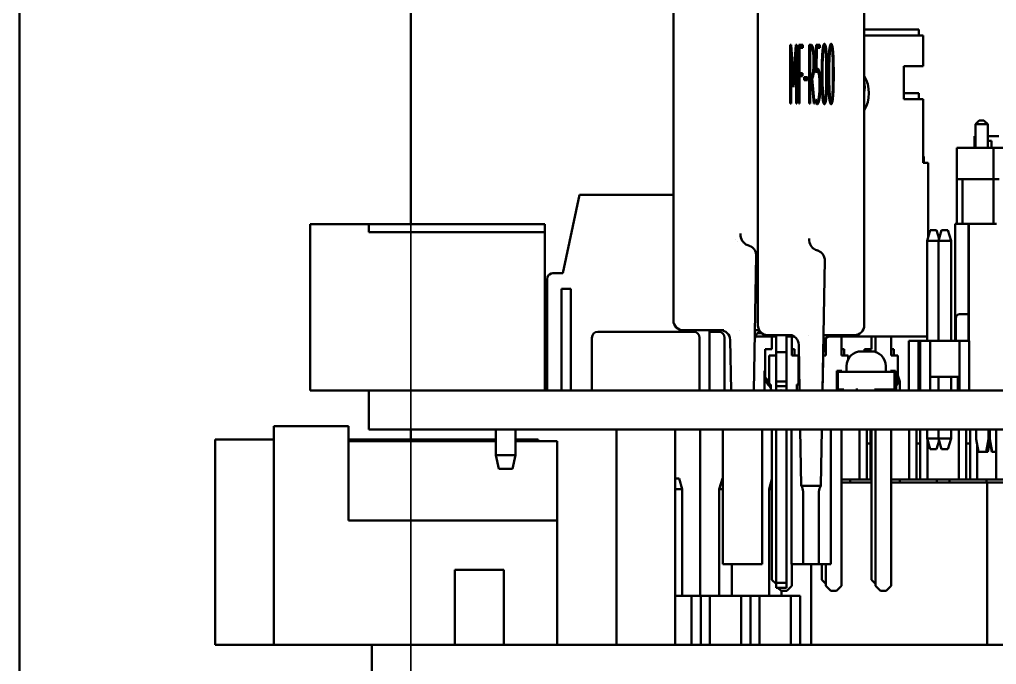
# Model space of a CAD drawing. Header units: millimetres. Extents: x -1328 to 2520, y -765 to 1782.
# Drawn here: x 1871.88 to 1921.8, y 1119.46 to 1152.41 of the extents above; entities that cross this region are included whole.
import ezdxf

# ---------------------------------------------------------------- set-up
doc = ezdxf.new("R2010")
doc.units = ezdxf.units.MM
doc.header["$LTSCALE"] = 6
doc.layers.add('Reference (ISO)', color=7, linetype='Continuous', lineweight=35)
doc.layers.add('Visible (ISO)', color=7, linetype='Continuous', lineweight=50)

msp = doc.modelspace()

# ---------------------------------------------------------------- linework, layer by layer
at = {"layer": 'Reference (ISO)'}
for p, q in [((1871.877, 1093.457), (1871.877, 1493.457)), ((1891.877, 1493.457), (1891.877, 1113.457))]:
    msp.add_line(p, q, dxfattribs=at)
at = {"layer": 'Visible (ISO)'}
for p, q in [((1871.877, 1095.457), (1871.877, 1495.457)), ((1891.877, 1495.457), (1891.877, 1141.957)), ((1905.293, 1160.034), (1905.293, 1137.034)), ((1909.612, 1153.187), (1909.612, 1136.787)), ((1915.046, 1153.187), (1915.046, 1136.787)), ((1917.843, 1151.91), (1915.046, 1151.91)), ((1917.843, 1151.91), (1917.843, 1151.598)), ((1918.053, 1151.598), (1915.046, 1151.598)), ((1918.053, 1151.598), (1918.053, 1150.036)), ((1911.268, 1151.13), (1911.268, 1148.13)), ((1911.316, 1151.13), (1911.268, 1151.13)), ((1911.434, 1149.45), (1911.316, 1151.13)), ((1911.553, 1151.13), (1911.434, 1149.45)), ((1911.6, 1151.13), (1911.553, 1151.13)), ((1911.6, 1148.13), (1911.6, 1151.13)), ((1911.706, 1151.13), (1911.706, 1148.13)), ((1911.915, 1151.13), (1911.706, 1151.13)), ((1911.706, 1150.977), (1911.743, 1150.977)), ((1911.743, 1150.977), (1911.915, 1150.977)), ((1911.743, 1149.667), (1911.743, 1150.977)), ((1911.818, 1150.977), (1911.818, 1151.13)), ((1911.915, 1150.977), (1911.915, 1151.13)), ((1912.239, 1151.13), (1912.239, 1148.13)), ((1912.315, 1151.129), (1912.239, 1151.13)), ((1912.239, 1151.129), (1912.315, 1151.129)), ((1912.239, 1150.977), (1912.276, 1150.977)), ((1912.276, 1149.506), (1912.276, 1150.977)), ((1912.276, 1150.977), (1912.314, 1150.977)), ((1912.587, 1151.13), (1912.576, 1149.773)), ((1912.586, 1150.977), (1912.615, 1150.977)), ((1912.778, 1151.13), (1912.587, 1151.13)), ((1912.606, 1149.86), (1912.615, 1150.977)), ((1912.615, 1150.977), (1912.778, 1150.977)), ((1912.681, 1150.977), (1912.681, 1151.13)), ((1912.778, 1150.977), (1912.778, 1151.13)), ((1912.939, 1151.016), (1913.01, 1151.016)), ((1913.282, 1151.016), (1913.352, 1151.016)), ((1911.268, 1150.723), (1911.305, 1150.723)), ((1911.305, 1150.723), (1911.433, 1148.961)), ((1911.305, 1148.13), (1911.305, 1150.723)), ((1911.436, 1148.961), (1911.563, 1150.723)), ((1911.525, 1150.723), (1911.563, 1150.723)), ((1911.563, 1150.723), (1911.563, 1148.13)), ((1912.458, 1150.256), (1912.495, 1150.256)), ((1912.458, 1150.252), (1912.458, 1150.243)), ((1912.495, 1150.248), (1912.495, 1150.256)), ((1912.576, 1149.86), (1912.606, 1149.86)), ((1917.073, 1148.343), (1917.073, 1150.036)), ((1917.073, 1150.036), (1918.053, 1150.036)), ((1911.397, 1149.45), (1911.434, 1149.45)), ((1911.706, 1149.667), (1911.743, 1149.667)), ((1911.706, 1149.514), (1911.743, 1149.514)), ((1911.899, 1149.667), (1911.743, 1149.667)), ((1911.743, 1149.514), (1911.899, 1149.514)), ((1911.743, 1148.13), (1911.743, 1149.514)), ((1911.802, 1149.514), (1911.802, 1149.667)), ((1911.899, 1149.514), (1911.899, 1149.667)), ((1911.971, 1149.469), (1911.971, 1149.316)), ((1912.146, 1149.469), (1911.971, 1149.469)), ((1911.971, 1149.316), (1912.146, 1149.316)), ((1912.049, 1149.316), (1912.049, 1149.469)), ((1912.146, 1149.316), (1912.146, 1149.469)), ((1912.239, 1149.506), (1912.276, 1149.506)), ((1912.239, 1149.506), (1912.315, 1149.506)), ((1912.239, 1149.336), (1912.276, 1149.336)), ((1912.25, 1149.349), (1912.347, 1149.349)), ((1912.315, 1149.506), (1912.276, 1149.506)), ((1912.276, 1149.336), (1912.312, 1149.336)), ((1912.276, 1148.13), (1912.276, 1149.336)), ((1912.291, 1149.397), (1912.388, 1149.397)), ((1912.296, 1149.349), (1912.291, 1149.397)), ((1912.297, 1149.336), (1912.297, 1149.337)), ((1912.347, 1149.349), (1912.462, 1148.13)), ((1912.507, 1148.13), (1912.388, 1149.397)), ((1912.576, 1149.773), (1912.598, 1149.689)), ((1912.582, 1149.75), (1912.659, 1149.75)), ((1912.877, 1149.66), (1912.877, 1149.591)), ((1912.914, 1149.599), (1912.914, 1149.669)), ((1913.105, 1149.66), (1913.106, 1149.591)), ((1913.142, 1149.599), (1913.142, 1149.669)), ((1913.22, 1149.66), (1913.22, 1149.591)), ((1913.257, 1149.599), (1913.257, 1149.669)), ((1913.448, 1149.66), (1913.448, 1149.591)), ((1913.485, 1149.599), (1913.485, 1149.669)), ((1911.433, 1148.961), (1911.436, 1148.961)), ((1912.763, 1149.074), (1912.8, 1149.074)), ((1912.763, 1149.07), (1912.763, 1149.052)), ((1912.763, 1149.056), (1912.8, 1149.056)), ((1912.8, 1149.056), (1912.8, 1149.074)), ((1912.575, 1148.331), (1912.575, 1148.158)), ((1917.843, 1148.655), (1917.073, 1148.655)), ((1918.053, 1148.343), (1917.073, 1148.343)), ((1917.843, 1148.655), (1917.843, 1148.343)), ((1918.053, 1148.343), (1918.053, 1145.098)), ((1911.268, 1148.13), (1911.305, 1148.13)), ((1911.563, 1148.13), (1911.6, 1148.13)), ((1911.706, 1148.13), (1911.743, 1148.13)), ((1912.239, 1148.13), (1912.276, 1148.13)), ((1912.462, 1148.13), (1912.507, 1148.13)), ((1912.575, 1148.244), (1912.644, 1148.244)), ((1912.643, 1148.09), (1912.643, 1148.09)), ((1912.939, 1148.244), (1913.01, 1148.244)), ((1913.01, 1148.09), (1913.01, 1148.09)), ((1913.281, 1148.244), (1913.352, 1148.244)), ((1913.352, 1148.09), (1913.352, 1148.09)), ((1920.925, 1147.263), (1920.725, 1147.063)), ((1921.365, 1147.063), (1920.725, 1147.063)), ((1920.725, 1145.863), (1920.725, 1147.063)), ((1920.925, 1147.263), (1921.165, 1147.263)), ((1921.165, 1147.263), (1921.365, 1147.063)), ((1921.365, 1147.063), (1921.365, 1145.863)), ((1920.674, 1146.463), (1920.674, 1145.863)), ((1920.674, 1146.463), (1920.725, 1146.463)), ((1921.365, 1146.463), (1921.924, 1146.463)), ((1921.045, 1145.863), (1919.775, 1145.863)), ((1919.775, 1145.863), (1919.775, 1144.263)), ((1921.045, 1145.863), (1921.648, 1145.863)), ((1921.365, 1146.213), (1921.549, 1146.213)), ((1921.549, 1146.213), (1921.549, 1145.863)), ((1922.918, 1145.863), (1921.648, 1145.863)), ((1921.648, 1145.863), (1921.648, 1144.263)), ((1918.053, 1145.41), (1918.097, 1145.41)), ((1918.097, 1145.098), (1918.097, 1145.41)), ((1918.053, 1145.098), (1918.307, 1145.098)), ((1918.307, 1141.287), (1918.307, 1145.098)), ((1919.775, 1144.263), (1920.075, 1144.263)), ((1919.775, 1141.973), (1919.775, 1144.263)), ((1920.075, 1144.263), (1920.075, 1141.973)), ((1920.794, 1144.263), (1920.075, 1144.263)), ((1921.045, 1144.263), (1920.794, 1144.263)), ((1921.045, 1144.263), (1921.648, 1144.263)), ((1921.648, 1144.263), (1921.948, 1144.263)), ((1921.648, 1141.973), (1921.648, 1144.263)), ((1900.488, 1143.45), (1899.637, 1139.454)), ((1900.488, 1143.45), (1905.293, 1143.45)), ((1886.722, 1141.957), (1889.722, 1141.957)), ((1886.722, 1141.957), (1886.722, 1133.457)), ((1898.722, 1141.957), (1889.722, 1141.957)), ((1889.722, 1141.957), (1889.722, 1141.557)), ((1898.722, 1141.557), (1898.722, 1141.957)), ((1920.369, 1141.973), (1919.687, 1141.973)), ((1919.687, 1135.997), (1919.687, 1141.973)), ((1920.386, 1141.973), (1920.369, 1141.973)), ((1920.369, 1135.997), (1920.369, 1141.973)), ((1921.803, 1141.973), (1920.386, 1141.973)), ((1920.386, 1135.997), (1920.386, 1141.973)), ((1889.722, 1141.557), (1898.722, 1141.557)), ((1898.722, 1133.457), (1898.722, 1141.557)), ((1918.415, 1141.657), (1918.255, 1141.111)), ((1918.415, 1141.657), (1918.735, 1141.657)), ((1918.868, 1141.203), (1918.735, 1141.657)), ((1919.001, 1141.657), (1918.841, 1141.111)), ((1919.001, 1141.657), (1919.321, 1141.657)), ((1919.481, 1141.111), (1919.321, 1141.657)), ((1908.445, 1141.177), (1908.445, 1141.177)), ((1908.558, 1141.092), (1908.558, 1141.092)), ((1918.255, 1141.111), (1918.841, 1141.111)), ((1918.255, 1141.111), (1918.255, 1135.997)), ((1918.841, 1141.111), (1919.481, 1141.111)), ((1918.841, 1141.111), (1918.841, 1135.997)), ((1919.481, 1135.997), (1919.481, 1141.111)), ((1909.403, 1133.457), (1909.523, 1140.362)), ((1912.911, 1133.457), (1913.028, 1140.115)), ((1898.893, 1139.331), (1898.854, 1139.247)), ((1898.962, 1139.393), (1898.893, 1139.331)), ((1899.046, 1139.439), (1898.962, 1139.393)), ((1899.138, 1139.454), (1899.046, 1139.439)), ((1899.637, 1139.454), (1899.138, 1139.454)), ((1898.854, 1139.247), (1898.839, 1139.155)), ((1898.839, 1139.155), (1898.839, 1133.457)), ((1899.575, 1138.657), (1899.575, 1133.457)), ((1899.575, 1138.657), (1900.043, 1138.657)), ((1900.043, 1138.657), (1900.043, 1133.457)), ((1919.922, 1137.357), (1920.369, 1137.357)), ((1919.722, 1137.157), (1919.722, 1135.997)), ((1901.427, 1136.457), (1906.327, 1136.457)), ((1906.278, 1136.534), (1905.793, 1136.534)), ((1905.933, 1136.534), (1905.933, 1136.457)), ((1907.501, 1136.534), (1906.278, 1136.534)), ((1906.401, 1136.534), (1906.401, 1136.447)), ((1907.137, 1136.534), (1907.137, 1133.457)), ((1907.137, 1136.457), (1907.603, 1136.457)), ((1907.871, 1136.534), (1907.501, 1136.534)), ((1908.694, 1136.534), (1908.694, 1136.534)), ((1909.681, 1136.534), (1909.456, 1136.534)), ((1909.823, 1136.379), (1909.586, 1136.379)), ((1901.127, 1136.157), (1901.127, 1133.457)), ((1906.627, 1136.157), (1906.627, 1133.457)), ((1907.903, 1136.157), (1907.903, 1133.457)), ((1908.241, 1133.457), (1908.196, 1136.042)), ((1910.548, 1136.218), (1909.483, 1136.218)), ((1910.598, 1136.287), (1910.112, 1136.287)), ((1910.331, 1135.562), (1910.331, 1136.218)), ((1910.541, 1135.25), (1910.541, 1136.218)), ((1910.548, 1135.411), (1910.548, 1136.287)), ((1911.005, 1136.287), (1910.598, 1136.287)), ((1911.375, 1136.287), (1911.005, 1136.287)), ((1911.068, 1135.411), (1911.068, 1136.287)), ((1911.454, 1136.218), (1911.068, 1136.218)), ((1911.341, 1135.25), (1911.341, 1136.218)), ((1912.198, 1136.287), (1912.198, 1136.287)), ((1914.546, 1136.287), (1912.961, 1136.287)), ((1913.081, 1135.25), (1913.081, 1136.115)), ((1918.255, 1136.218), (1913.204, 1136.218)), ((1913.881, 1135.25), (1913.881, 1136.218)), ((1915.411, 1135.562), (1915.411, 1136.218)), ((1915.621, 1135.422), (1915.621, 1136.218)), ((1916.421, 1135.25), (1916.421, 1136.218)), ((1917.825, 1135.997), (1917.325, 1135.997)), ((1917.325, 1135.997), (1917.325, 1133.457)), ((1917.911, 1135.997), (1917.825, 1135.997)), ((1917.825, 1135.997), (1917.825, 1134.157)), ((1918.411, 1135.997), (1917.911, 1135.997)), ((1917.911, 1135.997), (1917.911, 1133.457)), ((1919.911, 1135.997), (1918.411, 1135.997)), ((1918.411, 1135.997), (1918.411, 1134.157)), ((1920.411, 1135.997), (1919.911, 1135.997)), ((1919.911, 1135.997), (1919.911, 1134.157)), ((1920.411, 1135.997), (1920.411, 1133.457)), ((1909.981, 1135.562), (1910.331, 1135.562)), ((1909.981, 1134.07), (1909.981, 1135.562)), ((1910.548, 1135.411), (1910.548, 1133.919)), ((1910.548, 1135.411), (1911.068, 1135.411)), ((1911.068, 1135.411), (1911.068, 1133.919)), ((1911.341, 1135.562), (1911.481, 1135.562)), ((1911.481, 1135.562), (1911.481, 1135.25)), ((1911.741, 1133.457), (1911.7, 1135.795)), ((1912.917, 1133.457), (1912.958, 1135.795)), ((1913.881, 1135.562), (1914.021, 1135.562)), ((1914.021, 1135.562), (1914.021, 1135.25)), ((1915.396, 1135.457), (1914.896, 1135.457)), ((1915.061, 1135.562), (1915.411, 1135.562)), ((1915.061, 1135.457), (1915.061, 1135.562)), ((1916.421, 1135.562), (1916.561, 1135.562)), ((1916.561, 1135.562), (1916.561, 1135.25)), ((1910.191, 1135.25), (1910.541, 1135.25)), ((1910.191, 1133.758), (1910.191, 1135.25)), ((1911.341, 1135.25), (1911.691, 1135.25)), ((1911.691, 1135.25), (1911.691, 1133.758)), ((1912.948, 1135.25), (1913.081, 1135.25)), ((1913.881, 1135.25), (1914.231, 1135.25)), ((1914.231, 1135.25), (1914.231, 1135.053)), ((1916.421, 1135.25), (1916.771, 1135.25)), ((1916.771, 1135.25), (1916.771, 1133.758)), ((1909.943, 1134.457), (1909.981, 1134.457)), ((1909.943, 1133.457), (1909.943, 1134.457)), ((1913.646, 1134.457), (1913.646, 1133.457)), ((1913.896, 1134.457), (1913.646, 1134.457)), ((1913.696, 1134.407), (1913.896, 1134.407)), ((1913.696, 1133.507), (1913.696, 1134.407)), ((1913.896, 1134.407), (1913.896, 1134.457)), ((1916.396, 1134.407), (1913.896, 1134.407)), ((1914.146, 1134.707), (1914.146, 1134.407)), ((1916.146, 1134.407), (1916.146, 1134.707)), ((1916.396, 1134.457), (1916.396, 1134.407)), ((1916.646, 1134.457), (1916.396, 1134.457)), ((1916.396, 1134.407), (1916.596, 1134.407)), ((1916.596, 1134.407), (1916.596, 1133.507)), ((1916.646, 1133.457), (1916.646, 1134.457)), ((1910.07, 1134.07), (1909.981, 1134.07)), ((1910.07, 1133.834), (1910.07, 1134.07)), ((1910.28, 1133.588), (1910.07, 1133.834)), ((1910.548, 1133.919), (1910.548, 1133.683)), ((1910.548, 1133.919), (1911.068, 1133.919)), ((1911.068, 1133.919), (1911.068, 1133.683)), ((1916.771, 1134.221), (1916.862, 1133.911)), ((1916.862, 1133.911), (1916.771, 1133.911)), ((1916.862, 1133.911), (1916.862, 1133.457)), ((1917.911, 1134.157), (1917.825, 1134.157)), ((1917.825, 1134.157), (1917.825, 1133.457)), ((1919.911, 1134.157), (1918.411, 1134.157)), ((1918.411, 1134.157), (1918.411, 1133.457)), ((1918.841, 1134.157), (1918.841, 1133.457)), ((1919.481, 1133.457), (1919.481, 1134.157)), ((1919.825, 1134.157), (1919.825, 1133.457)), ((1919.825, 1134.097), (1919.911, 1134.097)), ((1919.911, 1133.457), (1919.911, 1134.157)), ((1886.722, 1133.457), (1889.722, 1133.457)), ((1889.722, 1133.457), (1993.577, 1133.457)), ((1889.722, 1131.457), (1889.722, 1133.457)), ((1910.28, 1133.758), (1910.191, 1133.758)), ((1910.28, 1133.522), (1910.28, 1133.758)), ((1910.337, 1133.457), (1910.28, 1133.522)), ((1910.331, 1133.457), (1910.331, 1133.464)), ((1910.548, 1133.683), (1910.548, 1133.457)), ((1910.548, 1133.683), (1911.068, 1133.683)), ((1911.068, 1133.683), (1911.068, 1133.457)), ((1911.601, 1133.522), (1911.545, 1133.457)), ((1911.601, 1133.758), (1911.601, 1133.522)), ((1911.691, 1133.758), (1911.601, 1133.758)), ((1913.896, 1133.507), (1913.696, 1133.507)), ((1913.896, 1133.457), (1913.896, 1133.507)), ((1913.996, 1133.507), (1913.896, 1133.507)), ((1913.996, 1133.457), (1913.996, 1133.507)), ((1914.724, 1133.507), (1914.624, 1133.507)), ((1914.624, 1133.507), (1914.624, 1133.457)), ((1914.724, 1133.457), (1914.724, 1133.507)), ((1916.396, 1133.507), (1915.568, 1133.507)), ((1915.568, 1133.507), (1915.568, 1133.457)), ((1916.596, 1133.507), (1916.396, 1133.507)), ((1916.396, 1133.507), (1916.396, 1133.457)), ((1916.681, 1133.522), (1916.646, 1133.481)), ((1916.771, 1133.758), (1916.681, 1133.758)), ((1916.681, 1133.758), (1916.681, 1133.522)), ((1884.877, 1120.457), (1884.877, 1131.633)), ((1888.687, 1131.633), (1884.877, 1131.633)), ((1888.687, 1126.807), (1888.687, 1131.633)), ((1993.577, 1131.457), (1889.722, 1131.457)), ((1891.877, 1131.457), (1891.877, 1130.957)), ((1896.222, 1131.457), (1896.222, 1130.157)), ((1897.222, 1130.157), (1897.222, 1131.457)), ((1902.377, 1131.457), (1902.377, 1120.457)), ((1905.377, 1131.457), (1905.377, 1120.457)), ((1906.653, 1131.457), (1906.653, 1122.957)), ((1907.822, 1131.457), (1907.822, 1124.587)), ((1909.822, 1131.457), (1909.822, 1124.587)), ((1910.331, 1123.784), (1910.331, 1131.457)), ((1910.541, 1123.472), (1910.541, 1131.457)), ((1910.548, 1123.633), (1910.548, 1131.457)), ((1911.068, 1123.633), (1911.068, 1131.457)), ((1911.332, 1131.457), (1911.332, 1124.587)), ((1911.826, 1128.587), (1911.776, 1131.457)), ((1912.826, 1128.587), (1912.876, 1131.457)), ((1913.332, 1131.457), (1913.332, 1124.587)), ((1913.881, 1123.472), (1913.881, 1131.457)), ((1914.802, 1128.917), (1914.802, 1131.457)), ((1915.172, 1131.457), (1915.172, 1130.757)), ((1915.372, 1130.757), (1915.372, 1131.457)), ((1915.411, 1123.784), (1915.411, 1131.457)), ((1915.621, 1123.472), (1915.621, 1131.457)), ((1916.421, 1123.472), (1916.421, 1131.457)), ((1917.342, 1128.917), (1917.342, 1131.457)), ((1917.712, 1131.457), (1917.712, 1130.757)), ((1917.912, 1130.757), (1917.912, 1131.457)), ((1918.255, 1131.457), (1918.255, 1131.002)), ((1918.841, 1131.457), (1918.841, 1131.002)), ((1919.481, 1131.002), (1919.481, 1131.457)), ((1919.882, 1128.917), (1919.882, 1131.457)), ((1920.252, 1131.457), (1920.252, 1130.757)), ((1920.452, 1130.757), (1920.452, 1131.457)), ((1920.762, 1130.973), (1920.762, 1131.457)), ((1921.402, 1130.973), (1921.402, 1131.457)), ((1921.444, 1130.973), (1921.444, 1131.457)), ((1921.461, 1130.973), (1921.461, 1131.457)), ((1921.788, 1131.457), (1921.788, 1130.757)), ((1881.877, 1120.457), (1881.877, 1130.957)), ((1881.877, 1130.957), (1884.877, 1130.957)), ((1888.687, 1130.957), (1896.222, 1130.957)), ((1896.222, 1130.871), (1888.687, 1130.871)), ((1897.222, 1130.957), (1898.377, 1130.957)), ((1899.355, 1130.871), (1897.222, 1130.871)), ((1898.377, 1130.871), (1898.377, 1130.957)), ((1899.355, 1126.807), (1899.355, 1130.871)), ((1918.255, 1131.002), (1918.841, 1131.002)), ((1918.255, 1131.002), (1918.415, 1130.457)), ((1918.282, 1128.917), (1918.282, 1130.912)), ((1918.735, 1130.457), (1918.868, 1130.91)), ((1918.841, 1131.002), (1919.481, 1131.002)), ((1918.841, 1131.002), (1919.001, 1130.457)), ((1919.321, 1130.457), (1919.481, 1131.002)), ((1920.882, 1130.323), (1920.762, 1130.973)), ((1921.402, 1130.973), (1921.282, 1130.323)), ((1921.467, 1130.849), (1921.37, 1130.323)), ((1921.564, 1130.323), (1921.444, 1130.973)), ((1921.581, 1130.323), (1921.461, 1130.973)), ((1915.172, 1128.917), (1915.172, 1130.757)), ((1915.172, 1130.757), (1915.372, 1130.757)), ((1915.372, 1128.917), (1915.372, 1130.757)), ((1917.712, 1128.917), (1917.712, 1130.757)), ((1917.712, 1130.757), (1917.912, 1130.757)), ((1917.912, 1128.917), (1917.912, 1130.757)), ((1918.415, 1130.457), (1918.735, 1130.457)), ((1919.001, 1130.457), (1919.321, 1130.457)), ((1920.252, 1128.917), (1920.252, 1130.757)), ((1920.252, 1130.757), (1920.452, 1130.757)), ((1920.452, 1128.917), (1920.452, 1130.757)), ((1920.822, 1128.917), (1920.822, 1130.651)), ((1921.788, 1128.917), (1921.788, 1130.757)), ((1896.372, 1129.457), (1896.222, 1130.157)), ((1896.222, 1130.157), (1897.222, 1130.157)), ((1897.222, 1130.157), (1897.072, 1129.457)), ((1920.882, 1130.323), (1921.282, 1130.323)), ((1921.282, 1130.323), (1921.37, 1130.323)), ((1921.564, 1130.323), (1921.581, 1130.323)), ((1921.581, 1130.323), (1921.788, 1130.323)), ((1896.372, 1129.457), (1897.072, 1129.457)), ((1905.579, 1128.957), (1905.377, 1128.957)), ((1905.739, 1128.407), (1905.579, 1128.957)), ((1907.799, 1128.957), (1907.639, 1128.407)), ((1907.822, 1128.957), (1907.799, 1128.957)), ((1910.331, 1128.928), (1910.179, 1128.407)), ((1913.881, 1128.917), (1914.802, 1128.917)), ((1914.322, 1128.917), (1914.322, 1128.757)), ((1914.802, 1128.917), (1915.172, 1128.917)), ((1915.372, 1128.917), (1915.172, 1128.917)), ((1915.372, 1128.917), (1915.411, 1128.917)), ((1916.421, 1128.917), (1917.342, 1128.917)), ((1916.862, 1128.917), (1916.862, 1128.757)), ((1917.342, 1128.917), (1917.712, 1128.917)), ((1917.912, 1128.917), (1917.712, 1128.917)), ((1917.912, 1128.917), (1918.282, 1128.917)), ((1918.282, 1128.917), (1919.882, 1128.917)), ((1918.762, 1128.757), (1918.762, 1128.917)), ((1919.402, 1128.917), (1919.402, 1128.757)), ((1919.882, 1128.917), (1920.252, 1128.917)), ((1920.452, 1128.917), (1920.252, 1128.917)), ((1920.452, 1128.917), (1920.822, 1128.917)), ((1920.822, 1128.917), (1921.788, 1128.917)), ((1921.302, 1128.757), (1921.302, 1128.917)), ((1921.788, 1128.917), (1922.258, 1128.917)), ((1905.739, 1128.407), (1905.377, 1128.407)), ((1905.739, 1128.407), (1905.739, 1122.957)), ((1905.739, 1128.407), (1905.739, 1128.407)), ((1907.822, 1128.407), (1907.639, 1128.407)), ((1907.639, 1128.407), (1907.639, 1122.957)), ((1910.331, 1128.407), (1910.179, 1128.407)), ((1910.179, 1128.407), (1910.179, 1122.957)), ((1911.826, 1128.587), (1912.826, 1128.587)), ((1913.881, 1128.757), (1915.411, 1128.757)), ((1916.421, 1128.757), (1921.326, 1128.757)), ((1921.326, 1128.757), (1921.326, 1120.457)), ((1921.326, 1128.757), (1936.566, 1128.757)), ((1911.921, 1124.587), (1911.921, 1128.293)), ((1912.731, 1124.587), (1912.731, 1128.293)), ((1899.355, 1126.807), (1888.687, 1126.807)), ((1899.355, 1126.807), (1899.355, 1120.457)), ((1907.822, 1124.587), (1909.822, 1124.587)), ((1908.279, 1124.587), (1908.279, 1122.957)), ((1911.332, 1124.587), (1911.921, 1124.587)), ((1911.341, 1123.472), (1911.341, 1124.587)), ((1911.921, 1124.587), (1912.731, 1124.587)), ((1912.325, 1124.587), (1912.325, 1120.457)), ((1912.731, 1124.587), (1913.332, 1124.587)), ((1912.871, 1123.784), (1912.871, 1124.587)), ((1913.081, 1123.472), (1913.081, 1124.587)), ((1896.627, 1124.287), (1894.127, 1124.287)), ((1894.127, 1124.287), (1894.127, 1120.457)), ((1896.627, 1120.457), (1896.627, 1124.287)), ((1910.331, 1123.784), (1910.541, 1123.573)), ((1910.541, 1123.472), (1910.548, 1123.465)), ((1910.548, 1123.379), (1910.548, 1123.633)), ((1910.548, 1123.633), (1911.068, 1123.633)), ((1911.068, 1123.379), (1910.548, 1123.379)), ((1910.634, 1123.379), (1910.795, 1123.218)), ((1911.068, 1123.633), (1911.068, 1123.379)), ((1911.087, 1123.218), (1911.341, 1123.472)), ((1912.871, 1123.784), (1913.081, 1123.573)), ((1913.081, 1123.472), (1913.335, 1123.218)), ((1913.627, 1123.218), (1913.881, 1123.472)), ((1915.411, 1123.784), (1915.621, 1123.573)), ((1915.621, 1123.472), (1915.875, 1123.218)), ((1916.167, 1123.218), (1916.421, 1123.472)), ((1905.377, 1122.957), (1906.219, 1122.957)), ((1906.219, 1122.957), (1906.689, 1122.957)), ((1906.219, 1122.957), (1906.219, 1120.457)), ((1906.689, 1122.957), (1907.159, 1122.957)), ((1906.689, 1122.957), (1906.689, 1120.457)), ((1907.159, 1122.957), (1908.759, 1122.957)), ((1907.159, 1122.957), (1907.159, 1120.457)), ((1908.759, 1122.957), (1909.229, 1122.957)), ((1908.759, 1122.957), (1908.759, 1120.457)), ((1909.229, 1122.957), (1909.699, 1122.957)), ((1909.229, 1122.957), (1909.229, 1120.457)), ((1909.699, 1122.957), (1911.299, 1122.957)), ((1909.699, 1122.957), (1909.699, 1120.457)), ((1911.087, 1123.218), (1910.795, 1123.218)), ((1910.819, 1123.218), (1910.819, 1122.957)), ((1911.299, 1122.957), (1911.299, 1120.457)), ((1911.299, 1122.957), (1911.769, 1122.957)), ((1911.769, 1122.957), (1911.769, 1120.457)), ((1913.627, 1123.218), (1913.335, 1123.218)), ((1916.167, 1123.218), (1915.875, 1123.218)), ((1881.877, 1120.457), (1884.877, 1120.457)), ((1889.877, 1120.457), (1884.877, 1120.457)), ((1889.877, 1120.457), (1988.794, 1120.457)), ((1889.877, 1118.457), (1889.877, 1120.457))]:
    msp.add_line(p, q, dxfattribs=at)
for centre, radius, start, end in [((1913.481, 1148.648), 1.8, 330.3925, 29.6075), ((1913.271, 1148.96), 1.8, 350.4846, 9.5154), ((1919.922, 1137.157), 0.2, 90, 180), ((1905.793, 1137.034), 0.5, 180, 270), ((1901.427, 1136.157), 0.3, 90, 180), ((1906.327, 1136.157), 0.3, 0, 90), ((1907.603, 1136.157), 0.3, 0, 90), ((1907.696, 1136.034), 0.5, 1, 90), ((1909.948, 1136.034), 0.5, 117.2615, 179), ((1910.112, 1136.787), 0.5, 180, 270), ((1914.546, 1136.787), 0.5, 270, 0), ((1911.201, 1135.787), 0.5, 1, 90), ((1913.457, 1135.787), 0.5, 90, 179), ((1914.896, 1134.707), 0.75, 90, 180), ((1915.396, 1134.707), 0.75, 0, 90), ((1911.421, 1128.293), 0.5, 0, 35.9041), ((1913.231, 1128.293), 0.5, 144.0959, 180)]:
    msp.add_arc(centre, radius, start, end, dxfattribs=at)
for centre, major_axis, ratio, start_param, end_param in [((1912.217, 1150.11), (0, -0.773), 0.240748, 0.120205, 0.178891), ((1912.314, 1150.11), (0, -0.773), 0.240748, 6.270561, 6.462076), ((1908.999, 1140.382), (0.172, 0.469), 0.868196, 6.283121, 6.28317), ((1912.504, 1140.135), (0.172, 0.469), 0.868445, 6.28305, 6.283099), ((1910.808, 1132.91), (0, -0.558), 0.854331, 2.932038, 3.351147)]:
    msp.add_ellipse(centre, major_axis=major_axis, ratio=ratio, start_param=start_param, end_param=end_param, dxfattribs=at)
for points, knots in [([(1912.333, 1150.972), (1912.33, 1150.983), (1912.322, 1151.008), (1912.309, 1151.043), (1912.293, 1151.075), (1912.276, 1151.098), (1912.258, 1151.116), (1912.246, 1151.123), (1912.239, 1151.125)], [0.6057417, 0.6057417, 0.6057417, 0.6057417, 0.6446932, 0.7000679, 0.7558307, 0.8133961, 0.8728417, 0.9328187, 0.9328187, 0.9328187, 0.9328187]), ([(1912.314, 1150.977), (1912.319, 1150.976), (1912.329, 1150.975), (1912.345, 1150.967), (1912.359, 1150.952), (1912.373, 1150.934), (1912.385, 1150.908), (1912.397, 1150.878), (1912.408, 1150.841), (1912.419, 1150.798), (1912.428, 1150.751), (1912.436, 1150.696), (1912.443, 1150.637), (1912.448, 1150.571), (1912.453, 1150.5), (1912.455, 1150.422), (1912.458, 1150.339), (1912.458, 1150.282), (1912.458, 1150.252)], [0, 0, 0, 0, 0.062007, 0.121488, 0.179155, 0.234766, 0.289357, 0.343625, 0.398372, 0.454001, 0.511188, 0.570118, 0.631697, 0.696642, 0.765392, 0.838714, 0.916651, 1, 1, 1, 1]), ([(1912.495, 1150.256), (1912.495, 1150.291), (1912.495, 1150.358), (1912.492, 1150.455), (1912.488, 1150.546), (1912.483, 1150.632), (1912.476, 1150.71), (1912.468, 1150.782), (1912.458, 1150.848), (1912.447, 1150.907), (1912.435, 1150.959), (1912.421, 1151.004), (1912.406, 1151.043), (1912.39, 1151.075), (1912.373, 1151.098), (1912.355, 1151.117), (1912.335, 1151.127), (1912.322, 1151.128), (1912.315, 1151.129)], [0, 0, 0, 0, 0.07965, 0.154511, 0.225278, 0.292309, 0.355895, 0.416753, 0.475698, 0.533075, 0.58939, 0.644693, 0.700068, 0.755831, 0.813396, 0.872842, 0.934993, 1, 1, 1, 1]), ([(1913.01, 1151.169), (1913.005, 1151.168), (1912.995, 1151.168), (1912.98, 1151.151), (1912.967, 1151.124), (1912.954, 1151.086), (1912.943, 1151.035), (1912.932, 1150.974), (1912.922, 1150.901), (1912.912, 1150.817), (1912.904, 1150.721), (1912.897, 1150.61), (1912.891, 1150.486), (1912.886, 1150.348), (1912.882, 1150.196), (1912.879, 1150.03), (1912.877, 1149.849), (1912.877, 1149.725), (1912.877, 1149.66)], [0, 0, 0, 0, 0.035505, 0.070321, 0.105352, 0.142144, 0.181992, 0.225301, 0.273085, 0.325736, 0.384145, 0.449484, 0.52226, 0.602207, 0.689878, 0.785478, 0.8887, 1, 1, 1, 1]), ([(1912.914, 1149.669), (1912.914, 1149.724), (1912.914, 1149.83), (1912.916, 1149.985), (1912.918, 1150.128), (1912.921, 1150.26), (1912.924, 1150.382), (1912.929, 1150.492), (1912.934, 1150.592), (1912.94, 1150.681), (1912.946, 1150.759), (1912.954, 1150.828), (1912.962, 1150.885), (1912.97, 1150.933), (1912.979, 1150.969), (1912.989, 1150.996), (1912.999, 1151.013), (1913.006, 1151.015), (1913.01, 1151.016)], [0, 0, 0, 0, 0.110262, 0.213766, 0.309931, 0.398859, 0.480559, 0.555653, 0.623822, 0.68577, 0.741127, 0.790951, 0.83488, 0.87394, 0.908766, 0.940439, 0.970027, 1, 1, 1, 1]), ([(1912.984, 1151.016), (1912.982, 1151.023), (1912.977, 1151.049), (1912.97, 1151.079), (1912.963, 1151.1), (1912.961, 1151.107)], [0.80065661, 0.80065661, 0.80065661, 0.80065661, 0.81768806, 0.85718785, 0.87571231, 0.87571231, 0.87571231, 0.87571231]), ([(1913.142, 1149.669), (1913.142, 1149.734), (1913.142, 1149.858), (1913.14, 1150.038), (1913.137, 1150.203), (1913.133, 1150.355), (1913.128, 1150.493), (1913.122, 1150.616), (1913.115, 1150.726), (1913.107, 1150.822), (1913.098, 1150.905), (1913.088, 1150.977), (1913.077, 1151.038), (1913.065, 1151.087), (1913.052, 1151.126), (1913.039, 1151.152), (1913.025, 1151.168), (1913.015, 1151.168), (1913.01, 1151.169)], [0, 0, 0, 0, 0.111549, 0.214818, 0.310436, 0.39845, 0.478358, 0.551069, 0.616319, 0.674622, 0.726832, 0.774494, 0.817688, 0.857188, 0.894124, 0.929139, 0.964001, 1, 1, 1, 1]), ([(1913.01, 1151.016), (1913.013, 1151.015), (1913.02, 1151.013), (1913.031, 1150.996), (1913.04, 1150.969), (1913.05, 1150.932), (1913.058, 1150.883), (1913.066, 1150.825), (1913.073, 1150.756), (1913.08, 1150.677), (1913.086, 1150.587), (1913.091, 1150.487), (1913.095, 1150.375), (1913.099, 1150.253), (1913.102, 1150.12), (1913.104, 1149.977), (1913.105, 1149.822), (1913.105, 1149.715), (1913.105, 1149.66)], [0, 0, 0, 0, 0.029799, 0.059601, 0.091318, 0.126226, 0.165391, 0.209422, 0.259332, 0.315144, 0.377127, 0.445303, 0.520366, 0.602459, 0.691243, 0.786849, 0.889752, 1, 1, 1, 1]), ([(1913.352, 1151.169), (1913.347, 1151.168), (1913.337, 1151.168), (1913.323, 1151.151), (1913.31, 1151.124), (1913.297, 1151.086), (1913.285, 1151.035), (1913.274, 1150.974), (1913.264, 1150.901), (1913.255, 1150.817), (1913.247, 1150.721), (1913.24, 1150.61), (1913.234, 1150.486), (1913.229, 1150.348), (1913.225, 1150.196), (1913.222, 1150.03), (1913.22, 1149.849), (1913.22, 1149.725), (1913.22, 1149.66)], [0, 0, 0, 0, 0.035505, 0.070321, 0.105352, 0.142144, 0.181992, 0.225301, 0.273085, 0.325736, 0.384145, 0.449484, 0.52226, 0.602207, 0.689878, 0.785478, 0.8887, 1, 1, 1, 1]), ([(1913.257, 1149.669), (1913.257, 1149.724), (1913.257, 1149.83), (1913.258, 1149.985), (1913.26, 1150.128), (1913.263, 1150.26), (1913.267, 1150.382), (1913.271, 1150.492), (1913.276, 1150.592), (1913.282, 1150.681), (1913.289, 1150.759), (1913.296, 1150.828), (1913.304, 1150.885), (1913.312, 1150.933), (1913.322, 1150.969), (1913.331, 1150.996), (1913.342, 1151.013), (1913.349, 1151.015), (1913.352, 1151.016)], [0, 0, 0, 0, 0.110262, 0.213766, 0.309931, 0.398859, 0.480559, 0.555653, 0.623822, 0.68577, 0.741127, 0.790951, 0.83488, 0.87394, 0.908766, 0.940439, 0.970027, 1, 1, 1, 1]), ([(1913.326, 1151.016), (1913.325, 1151.023), (1913.32, 1151.049), (1913.312, 1151.079), (1913.306, 1151.1), (1913.304, 1151.107)], [0.80065661, 0.80065661, 0.80065661, 0.80065661, 0.81768806, 0.85718785, 0.87571231, 0.87571231, 0.87571231, 0.87571231]), ([(1913.485, 1149.669), (1913.485, 1149.734), (1913.485, 1149.858), (1913.483, 1150.038), (1913.48, 1150.203), (1913.476, 1150.355), (1913.471, 1150.493), (1913.465, 1150.616), (1913.458, 1150.726), (1913.45, 1150.822), (1913.44, 1150.905), (1913.43, 1150.977), (1913.42, 1151.038), (1913.408, 1151.087), (1913.395, 1151.126), (1913.382, 1151.152), (1913.367, 1151.168), (1913.357, 1151.168), (1913.352, 1151.169)], [0, 0, 0, 0, 0.111549, 0.214818, 0.310436, 0.39845, 0.478358, 0.551069, 0.616319, 0.674622, 0.726832, 0.774494, 0.817688, 0.857188, 0.894124, 0.929139, 0.964001, 1, 1, 1, 1]), ([(1913.352, 1151.016), (1913.356, 1151.015), (1913.363, 1151.013), (1913.374, 1150.996), (1913.383, 1150.969), (1913.392, 1150.932), (1913.401, 1150.883), (1913.409, 1150.825), (1913.416, 1150.756), (1913.422, 1150.677), (1913.428, 1150.587), (1913.434, 1150.487), (1913.438, 1150.375), (1913.442, 1150.253), (1913.444, 1150.12), (1913.446, 1149.977), (1913.448, 1149.822), (1913.448, 1149.715), (1913.448, 1149.66)], [0, 0, 0, 0, 0.029799, 0.059601, 0.091318, 0.126226, 0.165391, 0.209422, 0.259332, 0.315144, 0.377127, 0.445303, 0.520366, 0.602459, 0.691243, 0.786849, 0.889752, 1, 1, 1, 1]), ([(1912.458, 1150.243), (1912.458, 1150.214), (1912.458, 1150.158), (1912.456, 1150.077), (1912.453, 1150), (1912.448, 1149.929), (1912.443, 1149.863), (1912.436, 1149.802), (1912.429, 1149.746), (1912.42, 1149.696), (1912.41, 1149.652), (1912.399, 1149.613), (1912.387, 1149.58), (1912.375, 1149.552), (1912.361, 1149.532), (1912.347, 1149.517), (1912.331, 1149.507), (1912.321, 1149.506), (1912.315, 1149.506)], [0, 0, 0, 0, 0.080904, 0.157474, 0.229413, 0.29788, 0.363052, 0.425306, 0.484812, 0.543003, 0.59978, 0.654632, 0.70955, 0.764292, 0.820373, 0.877498, 0.937586, 1, 1, 1, 1]), ([(1912.388, 1149.397), (1912.392, 1149.406), (1912.401, 1149.422), (1912.413, 1149.452), (1912.424, 1149.486), (1912.434, 1149.523), (1912.444, 1149.565), (1912.453, 1149.61), (1912.46, 1149.659), (1912.468, 1149.711), (1912.474, 1149.768), (1912.48, 1149.827), (1912.484, 1149.89), (1912.488, 1149.955), (1912.491, 1150.024), (1912.494, 1150.096), (1912.495, 1150.171), (1912.495, 1150.222), (1912.495, 1150.248)], [0, 0, 0, 0, 0.057009, 0.11364, 0.169607, 0.225571, 0.281813, 0.338788, 0.396533, 0.456088, 0.517182, 0.579854, 0.643985, 0.710382, 0.778845, 0.849844, 0.923495, 1, 1, 1, 1]), ([(1912.662, 1149.904), (1912.657, 1149.903), (1912.646, 1149.901), (1912.631, 1149.893), (1912.618, 1149.88), (1912.61, 1149.867), (1912.606, 1149.86)], [0, 0, 0, 0, 0.28589, 0.547787, 0.783569, 1, 1, 1, 1]), ([(1912.655, 1149.75), (1912.654, 1149.753), (1912.65, 1149.771), (1912.642, 1149.799), (1912.631, 1149.833), (1912.621, 1149.856), (1912.614, 1149.867), (1912.612, 1149.871)], [0.6355731, 0.6355731, 0.6355731, 0.6355731, 0.6470896, 0.6994966, 0.7494577, 0.7991277, 0.8246704, 0.8246704, 0.8246704, 0.8246704]), ([(1912.8, 1149.074), (1912.8, 1149.11), (1912.799, 1149.179), (1912.797, 1149.279), (1912.794, 1149.371), (1912.789, 1149.456), (1912.784, 1149.532), (1912.777, 1149.601), (1912.769, 1149.661), (1912.76, 1149.714), (1912.75, 1149.76), (1912.739, 1149.799), (1912.728, 1149.833), (1912.716, 1149.86), (1912.703, 1149.881), (1912.69, 1149.895), (1912.676, 1149.903), (1912.667, 1149.903), (1912.662, 1149.904)], [0, 0, 0, 0, 0.094493, 0.183001, 0.264939, 0.340705, 0.41074, 0.475396, 0.536268, 0.593185, 0.64709, 0.699497, 0.749458, 0.799128, 0.847719, 0.897201, 0.947749, 1, 1, 1, 1]), ([(1912.291, 1149.397), (1912.295, 1149.406), (1912.304, 1149.422), (1912.316, 1149.452), (1912.325, 1149.482), (1912.331, 1149.502), (1912.333, 1149.509)], [0, 0, 0, 0, 0.0570095, 0.1136404, 0.1696071, 0.2049226, 0.2049226, 0.2049226, 0.2049226]), ([(1912.598, 1149.689), (1912.602, 1149.698), (1912.61, 1149.718), (1912.624, 1149.735), (1912.64, 1149.747), (1912.652, 1149.749), (1912.659, 1149.75)], [0, 0, 0, 0, 0.202597, 0.435643, 0.699293, 1, 1, 1, 1]), ([(1912.659, 1149.75), (1912.662, 1149.75), (1912.669, 1149.75), (1912.679, 1149.744), (1912.689, 1149.732), (1912.698, 1149.715), (1912.707, 1149.693), (1912.715, 1149.666), (1912.723, 1149.635), (1912.731, 1149.597), (1912.738, 1149.555), (1912.745, 1149.505), (1912.75, 1149.449), (1912.754, 1149.386), (1912.758, 1149.316), (1912.76, 1149.24), (1912.762, 1149.157), (1912.763, 1149.099), (1912.763, 1149.07)], [0, 0, 0, 0, 0.047199, 0.093518, 0.139821, 0.18606, 0.232965, 0.281785, 0.333071, 0.38736, 0.444832, 0.506612, 0.57289, 0.645587, 0.723906, 0.808807, 0.900797, 1, 1, 1, 1]), ([(1912.877, 1149.591), (1912.877, 1149.526), (1912.877, 1149.401), (1912.879, 1149.222), (1912.882, 1149.056), (1912.886, 1148.904), (1912.891, 1148.766), (1912.897, 1148.643), (1912.904, 1148.533), (1912.912, 1148.437), (1912.922, 1148.354), (1912.932, 1148.282), (1912.942, 1148.221), (1912.954, 1148.172), (1912.967, 1148.134), (1912.98, 1148.107), (1912.995, 1148.092), (1913.005, 1148.091), (1913.01, 1148.09)], [0, 0, 0, 0, 0.111907, 0.215176, 0.310794, 0.398807, 0.478715, 0.551426, 0.616676, 0.674979, 0.727188, 0.77485, 0.818044, 0.857544, 0.894479, 0.929494, 0.964357, 1, 1, 1, 1]), ([(1913.01, 1148.244), (1913.006, 1148.244), (1912.999, 1148.246), (1912.988, 1148.263), (1912.979, 1148.29), (1912.97, 1148.327), (1912.962, 1148.376), (1912.954, 1148.434), (1912.946, 1148.503), (1912.94, 1148.582), (1912.934, 1148.672), (1912.929, 1148.773), (1912.924, 1148.884), (1912.921, 1149.006), (1912.918, 1149.139), (1912.916, 1149.283), (1912.914, 1149.437), (1912.914, 1149.544), (1912.914, 1149.599)], [0.0002006, 0.0002006, 0.0002006, 0.0002006, 0.0301886, 0.0596053, 0.0913222, 0.1262315, 0.1653966, 0.2094286, 0.2593398, 0.3151521, 0.3771368, 0.4457157, 0.5207805, 0.6024162, 0.6912389, 0.787257, 0.8901618, 1, 1, 1, 1]), ([(1913.01, 1148.09), (1913.015, 1148.091), (1913.025, 1148.091), (1913.039, 1148.108), (1913.052, 1148.135), (1913.065, 1148.173), (1913.077, 1148.224), (1913.088, 1148.285), (1913.098, 1148.358), (1913.107, 1148.442), (1913.115, 1148.538), (1913.122, 1148.649), (1913.128, 1148.773), (1913.133, 1148.911), (1913.137, 1149.064), (1913.14, 1149.23), (1913.142, 1149.41), (1913.142, 1149.534), (1913.142, 1149.599)], [0, 0, 0, 0, 0.035522, 0.070337, 0.105367, 0.142159, 0.182006, 0.225315, 0.273098, 0.325747, 0.384156, 0.449493, 0.522268, 0.602214, 0.689884, 0.785482, 0.888702, 1, 1, 1, 1]), ([(1913.106, 1149.591), (1913.105, 1149.536), (1913.105, 1149.429), (1913.104, 1149.275), (1913.102, 1149.131), (1913.099, 1148.999), (1913.095, 1148.877), (1913.091, 1148.767), (1913.086, 1148.667), (1913.08, 1148.578), (1913.073, 1148.5), (1913.066, 1148.431), (1913.058, 1148.374), (1913.05, 1148.326), (1913.04, 1148.29), (1913.031, 1148.263), (1913.02, 1148.246), (1913.013, 1148.244), (1913.01, 1148.244)], [0, 0, 0, 0, 0.1105991, 0.2140173, 0.3101018, 0.3989185, 0.4806024, 0.555634, 0.6237468, 0.6856431, 0.7409545, 0.7907368, 0.8346298, 0.8736567, 0.908454, 0.9401005, 0.9700517, 0.9998097, 0.9998097, 0.9998097, 0.9998097]), ([(1913.22, 1149.591), (1913.22, 1149.526), (1913.22, 1149.401), (1913.222, 1149.222), (1913.225, 1149.056), (1913.229, 1148.904), (1913.234, 1148.766), (1913.24, 1148.643), (1913.247, 1148.533), (1913.255, 1148.437), (1913.264, 1148.354), (1913.274, 1148.282), (1913.285, 1148.221), (1913.297, 1148.172), (1913.31, 1148.134), (1913.323, 1148.107), (1913.337, 1148.092), (1913.347, 1148.091), (1913.352, 1148.09)], [0, 0, 0, 0, 0.111907, 0.215176, 0.310794, 0.398807, 0.478715, 0.551426, 0.616676, 0.674979, 0.727188, 0.77485, 0.818044, 0.857544, 0.894479, 0.929494, 0.964357, 1, 1, 1, 1]), ([(1913.352, 1148.244), (1913.349, 1148.244), (1913.342, 1148.246), (1913.331, 1148.263), (1913.322, 1148.29), (1913.312, 1148.327), (1913.304, 1148.376), (1913.296, 1148.434), (1913.289, 1148.503), (1913.282, 1148.582), (1913.276, 1148.672), (1913.271, 1148.773), (1913.267, 1148.884), (1913.263, 1149.006), (1913.26, 1149.139), (1913.258, 1149.283), (1913.257, 1149.437), (1913.257, 1149.544), (1913.257, 1149.599)], [0.0002006, 0.0002006, 0.0002006, 0.0002006, 0.0301886, 0.0596053, 0.0913222, 0.1262315, 0.1653966, 0.2094286, 0.2593398, 0.3151521, 0.3771368, 0.4457157, 0.5207805, 0.6024162, 0.6912389, 0.787257, 0.8901618, 1, 1, 1, 1]), ([(1913.352, 1148.09), (1913.357, 1148.091), (1913.367, 1148.091), (1913.382, 1148.108), (1913.395, 1148.135), (1913.408, 1148.173), (1913.42, 1148.224), (1913.43, 1148.285), (1913.44, 1148.358), (1913.45, 1148.442), (1913.458, 1148.538), (1913.465, 1148.649), (1913.471, 1148.773), (1913.476, 1148.911), (1913.48, 1149.064), (1913.483, 1149.23), (1913.485, 1149.41), (1913.485, 1149.534), (1913.485, 1149.599)], [0, 0, 0, 0, 0.035522, 0.070337, 0.105367, 0.142159, 0.182006, 0.225315, 0.273098, 0.325747, 0.384156, 0.449493, 0.522268, 0.602214, 0.689884, 0.785482, 0.888702, 1, 1, 1, 1]), ([(1913.448, 1149.591), (1913.448, 1149.536), (1913.448, 1149.429), (1913.446, 1149.275), (1913.444, 1149.131), (1913.442, 1148.999), (1913.438, 1148.877), (1913.434, 1148.767), (1913.428, 1148.667), (1913.422, 1148.578), (1913.416, 1148.5), (1913.409, 1148.431), (1913.401, 1148.374), (1913.392, 1148.326), (1913.383, 1148.29), (1913.374, 1148.263), (1913.363, 1148.246), (1913.356, 1148.244), (1913.352, 1148.244)], [0, 0, 0, 0, 0.1105991, 0.2140173, 0.3101018, 0.3989185, 0.4806024, 0.555634, 0.6237468, 0.6856431, 0.7409545, 0.7907368, 0.8346298, 0.8736567, 0.908454, 0.9401005, 0.9700517, 0.9998097, 0.9998097, 0.9998097, 0.9998097]), ([(1912.643, 1148.09), (1912.649, 1148.092), (1912.66, 1148.094), (1912.677, 1148.107), (1912.692, 1148.129), (1912.707, 1148.158), (1912.721, 1148.195), (1912.733, 1148.241), (1912.745, 1148.293), (1912.756, 1148.354), (1912.766, 1148.422), (1912.775, 1148.495), (1912.782, 1148.575), (1912.789, 1148.66), (1912.793, 1148.751), (1912.797, 1148.847), (1912.799, 1148.95), (1912.8, 1149.02), (1912.8, 1149.056)], [0, 0, 0, 0, 0.054896, 0.107872, 0.159636, 0.211506, 0.263525, 0.31736, 0.373394, 0.432, 0.49306, 0.556448, 0.621858, 0.690243, 0.76204, 0.837365, 0.916434, 1, 1, 1, 1]), ([(1912.763, 1149.052), (1912.763, 1149.022), (1912.762, 1148.964), (1912.76, 1148.88), (1912.758, 1148.8), (1912.754, 1148.724), (1912.749, 1148.653), (1912.743, 1148.587), (1912.737, 1148.525), (1912.729, 1148.468), (1912.72, 1148.417), (1912.711, 1148.372), (1912.701, 1148.333), (1912.691, 1148.301), (1912.68, 1148.277), (1912.669, 1148.258), (1912.657, 1148.247), (1912.649, 1148.245), (1912.644, 1148.244)], [0, 0, 0, 0, 0.085899, 0.166798, 0.24406, 0.317852, 0.388583, 0.456066, 0.521288, 0.583907, 0.643906, 0.699822, 0.753048, 0.803889, 0.853213, 0.901413, 0.950001, 1, 1, 1, 1]), ([(1912.644, 1148.244), (1912.64, 1148.244), (1912.632, 1148.245), (1912.621, 1148.25), (1912.611, 1148.259), (1912.599, 1148.273), (1912.587, 1148.297), (1912.579, 1148.32), (1912.575, 1148.331)], [0, 0, 0, 0, 0.170619, 0.325841, 0.463082, 0.584847, 0.801914, 1, 1, 1, 1]), ([(1912.575, 1148.158), (1912.578, 1148.149), (1912.587, 1148.131), (1912.598, 1148.113), (1912.609, 1148.102), (1912.619, 1148.095), (1912.631, 1148.092), (1912.639, 1148.091), (1912.643, 1148.09)], [0, 0, 0, 0, 0.181684, 0.391902, 0.513774, 0.656805, 0.817171, 1, 1, 1, 1]), ([(1912.591, 1148.124), (1912.593, 1148.126), (1912.599, 1148.136), (1912.61, 1148.158), (1912.623, 1148.195), (1912.632, 1148.226), (1912.636, 1148.243), (1912.637, 1148.244)], [0.1468914, 0.1468914, 0.1468914, 0.1468914, 0.159636, 0.211506, 0.263525, 0.3173599, 0.3201328, 0.3201328, 0.3201328, 0.3201328]), ([(1912.961, 1148.152), (1912.963, 1148.159), (1912.97, 1148.181), (1912.977, 1148.212), (1912.982, 1148.237), (1912.983, 1148.244)], [0.12250733, 0.12250733, 0.12250733, 0.12250733, 0.14215919, 0.18200593, 0.1970843, 0.1970843, 0.1970843, 0.1970843]), ([(1913.304, 1148.152), (1913.306, 1148.159), (1913.312, 1148.181), (1913.32, 1148.212), (1913.325, 1148.237), (1913.326, 1148.244)], [0.12250733, 0.12250733, 0.12250733, 0.12250733, 0.14215919, 0.18200593, 0.1970843, 0.1970843, 0.1970843, 0.1970843]), ([(1908.725, 1141.47), (1908.725, 1141.331), (1908.754, 1141.21), (1908.842, 1141.063), (1908.875, 1141.021), (1908.964, 1140.943), (1909.022, 1140.905), (1909.1, 1140.877)], [0, 0, 0, 0, 0.0782956, 0.0782956, 0.1130225, 0.1130225, 0.149227, 0.149227, 0.149227, 0.149227]), ([(1909.1, 1140.877), (1909.118, 1140.87), (1909.135, 1140.864), (1909.157, 1140.856), (1909.164, 1140.854), (1909.172, 1140.851)], [0, 0, 0, 0, 0.00726374, 0.00726374, 0.01077886, 0.01077886, 0.01077886, 0.01077886]), ([(1909.172, 1140.851), (1909.183, 1140.847), (1909.195, 1140.842), (1909.219, 1140.832), (1909.232, 1140.826), (1909.261, 1140.811), (1909.278, 1140.802), (1909.32, 1140.775), (1909.344, 1140.756), (1909.4, 1140.702), (1909.431, 1140.664), (1909.482, 1140.576), (1909.502, 1140.524), (1909.52, 1140.435), (1909.524, 1140.398), (1909.523, 1140.362)], [0, 0, 0, 0, 0.0051509, 0.0051509, 0.00969152, 0.00969152, 0.01564294, 0.01564294, 0.02478351, 0.02478351, 0.03916294, 0.03916294, 0.05534616, 0.05534616, 0.06636656, 0.06636656, 0.06636656, 0.06636656]), ([(1912.23, 1141.222), (1912.23, 1141.084), (1912.259, 1140.963), (1912.347, 1140.815), (1912.38, 1140.774), (1912.469, 1140.695), (1912.526, 1140.658), (1912.604, 1140.63)], [0, 0, 0, 0, 0.0781962, 0.0781962, 0.1129277, 0.1129277, 0.1491363, 0.1491363, 0.1491363, 0.1491363]), ([(1912.604, 1140.63), (1912.623, 1140.623), (1912.639, 1140.617), (1912.662, 1140.609), (1912.669, 1140.607), (1912.676, 1140.604)], [0, 0, 0, 0, 0.00727574, 0.00727574, 0.01078625, 0.01078625, 0.01078625, 0.01078625]), ([(1912.676, 1140.604), (1912.699, 1140.595), (1912.727, 1140.584), (1912.779, 1140.557), (1912.802, 1140.543), (1912.851, 1140.506), (1912.877, 1140.483), (1912.935, 1140.418), (1912.963, 1140.374), (1913, 1140.29), (1913.012, 1140.252), (1913.025, 1140.181), (1913.028, 1140.148), (1913.027, 1140.115)], [0, 0, 0, 0, 0.01037907, 0.01037907, 0.01858145, 0.01858145, 0.02901991, 0.02901991, 0.04454485, 0.04454485, 0.05631462, 0.05631462, 0.06626673, 0.06626673, 0.06626673, 0.06626673])]:
    msp.add_open_spline(points, degree=3, knots=knots, dxfattribs=at)
for points in [[(1908.725, 1141.473), (1908.725, 1141.472), (1908.725, 1141.471), (1908.725, 1141.47)], [(1912.23, 1141.226), (1912.23, 1141.224), (1912.23, 1141.223), (1912.23, 1141.222)]]:
    msp.add_open_spline(points, degree=3, dxfattribs=at)

doc.saveas('drawing.dxf')
